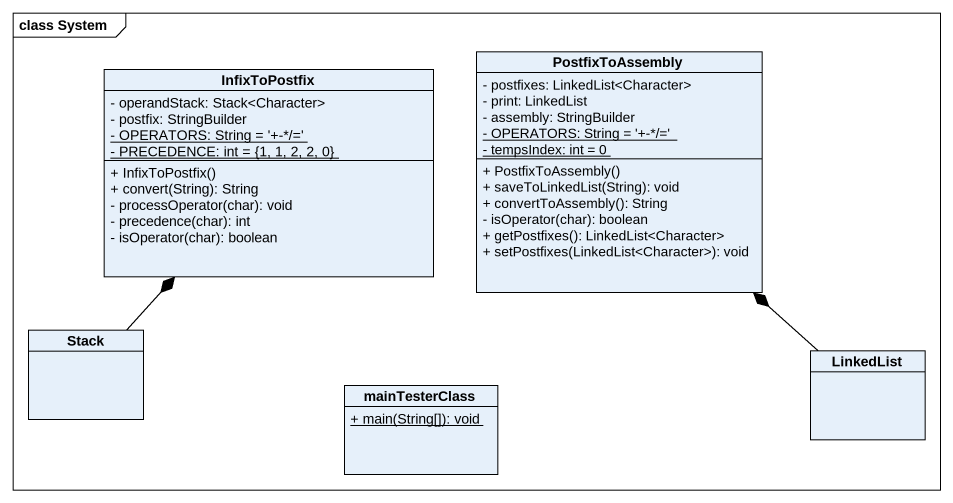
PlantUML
@startuml
mainframe class System
hide circle
hide empty members
skinparam classAttributeIconSize 0
class InfixToPostfix {
  - operandStack: Stack<Character>
  - postfix: StringBuilder
  {static} - OPERATORS: String = '+-*/='
  {static} - PRECEDENCE: int = {1, 1, 2, 2, 0}
  + InfixToPostfix()
  + convert(String): String
  - processOperator(char): void
  - precedence(char): int
  - isOperator(char): boolean
}
class PostfixToAssembly {
  - postfixes: LinkedList<Character>
  - print: LinkedList
  - assembly: StringBuilder
  {static} - OPERATORS: String = '+-*/='
  {static} - tempsIndex: int = 0
  + PostfixToAssembly()
  + saveToLinkedList(String): void
  + convertToAssembly(): String
  - isOperator(char): boolean
  + getPostfixes(): LinkedList<Character>
  + setPostfixes(LinkedList<Character>): void
}
class "Stack" as Stack_
class mainTesterClass {
  {static} + main(String[]): void
}
class LinkedList
Stack_ -up-* InfixToPostfix
LinkedList -up-* PostfixToAssembly
@enduml
